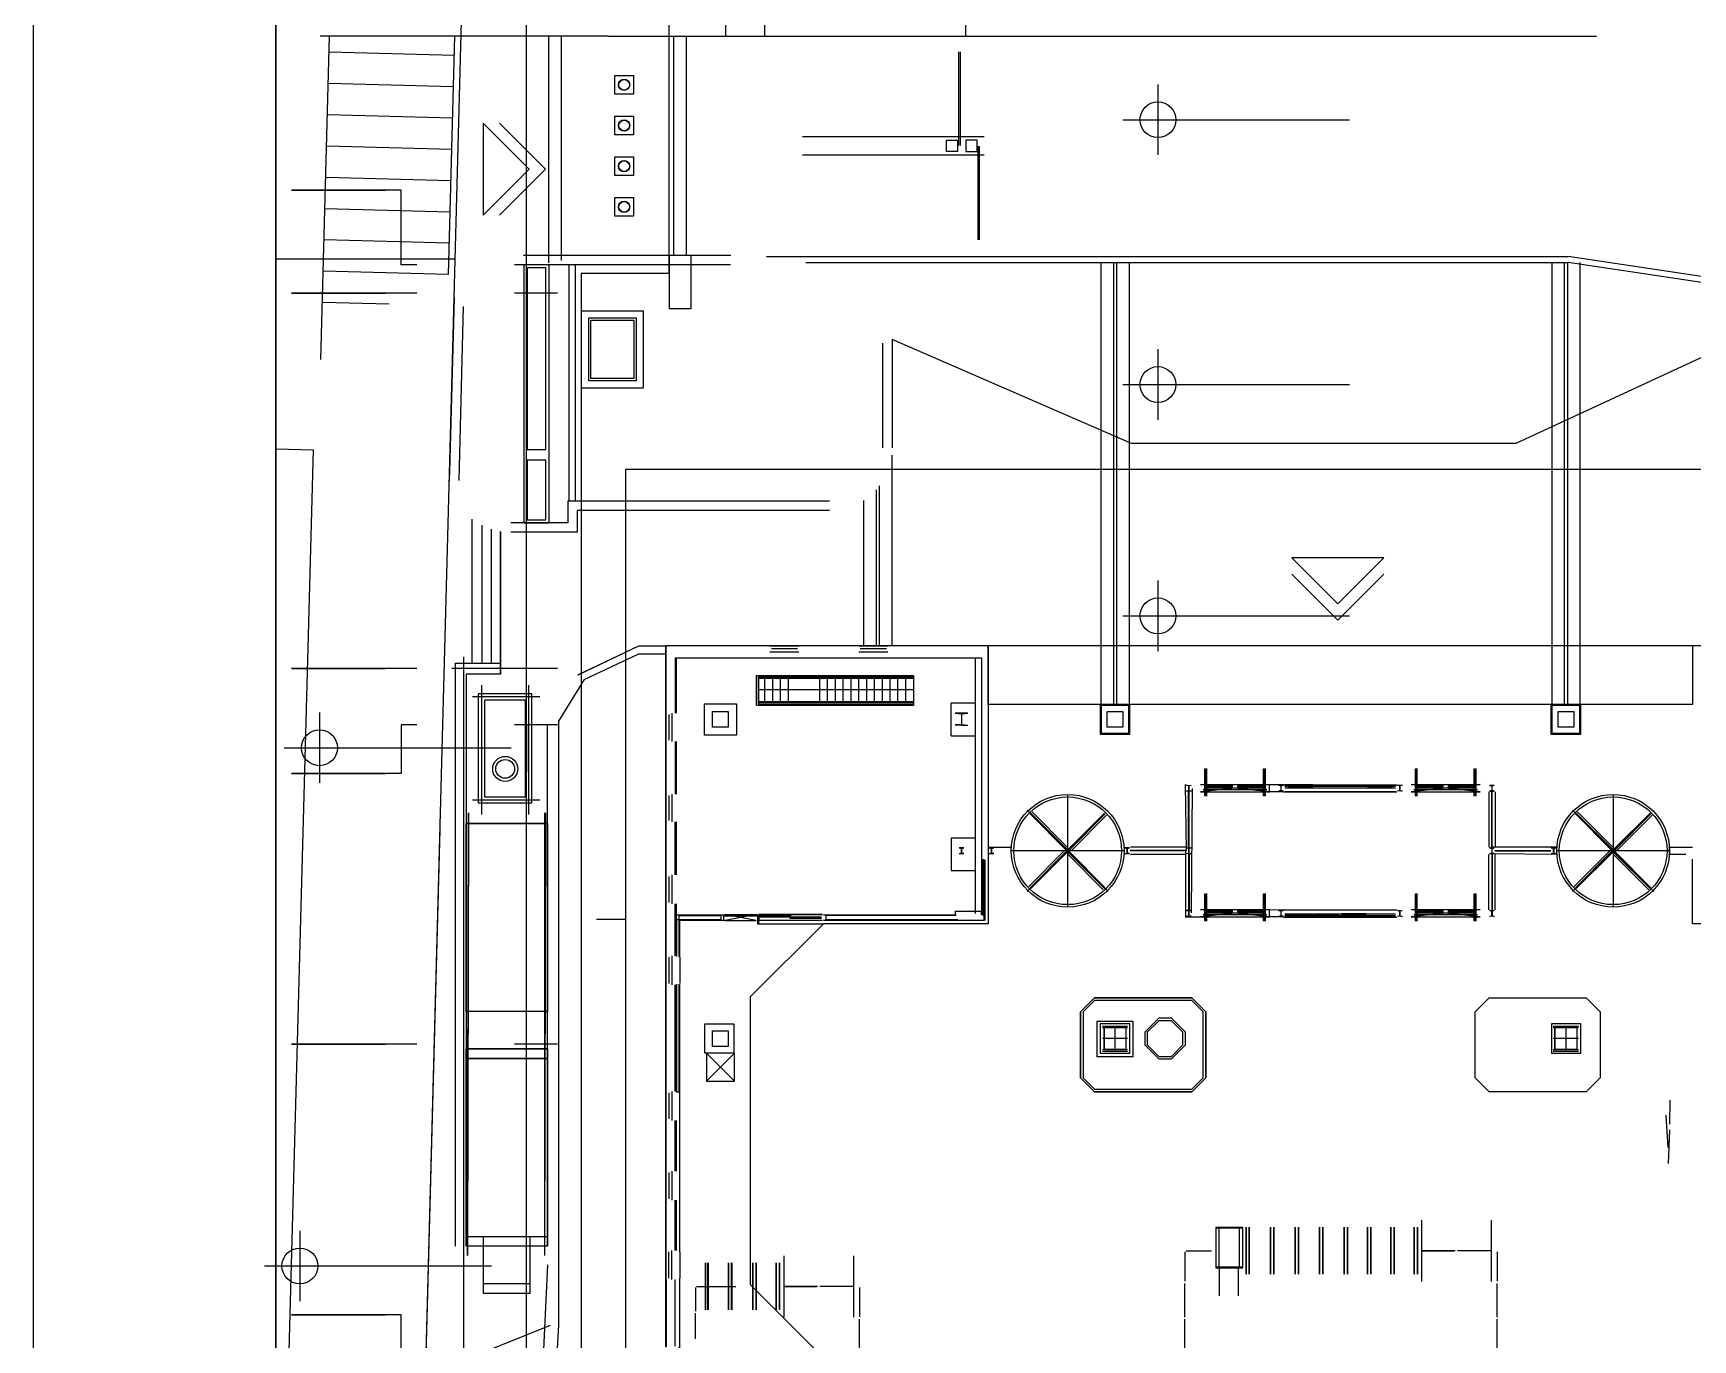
# Model space of a CAD drawing. Header units: millimetres. Extents: x -159023 to 210250, y 0 to 148500.
# Drawn here: x 0 to 53005, y 71373 to 113128 of the extents above; entities that cross this region are included whole.
import ezdxf

# ---------------------------------------------------------------- set-up
doc = ezdxf.new("R2010")
doc.units = ezdxf.units.MM
doc.layers.add('CONTROL_SIMPLIFIED', color=7, linetype='Continuous')

msp = doc.modelspace()

# ---------------------------------------------------------------- linework, layer by layer
at = {"layer": 'CONTROL_SIMPLIFIED'}
for p, q in [((15750, 105348, 0), (15750, 117098, 0)), ((22123, 113028, 0), (22123, 116028, 0)), ((23353, 116028, 0), (23353, 113028, 0)), ((29773, 116028, 0), (29773, 113028, 0)), ((18360, 113028, 0), (9166, 113028, 0)), ((9191, 102704, 0), (9464, 113028, 0)), ((13264, 105413, 0), (13465, 113028, 0)), ((16460, 113028, 0), (16460, 105785, 0)), ((16860, 113028, 0), (16860, 105860, 0)), ((18360, 113028, 0), (41990, 113028, 0)), ((20464, 106028, 0), (20464, 113015, 0)), ((20864, 106028, 0), (20864, 113015, 0)), ((41990, 113028, 0), (49927, 113028, 0)), ((9451, 112528, 0), (13449, 112422, 0)), ((29554, 112527, 0), (29554, 109538, 0)), ((29603, 112527, 0), (29603, 109538, 0)), ((9424, 111528, 0), (13423, 111423, 0)), ((35922, 111488, 0), (35922, 109236, 0)), ((9398, 110529, 0), (13396, 110423, 0)), ((14373, 110254, 0), (14373, 107312, 0)), ((14373, 110254, 0), (15843, 108783, 0)), ((14895, 110254, 0), (16366, 108783, 0)), ((34796, 110362, 0), (42042, 110362, 0)), ((24569, 109828, 0), (30369, 109828, 0)), ((9371, 109529, 0), (13370, 109423, 0)), ((30369, 109228, 0), (24569, 109228, 0)), ((30178, 106529, 0), (30178, 109518, 0)), ((30228, 106529, 0), (30228, 109518, 0)), ((15843, 108783, 0), (14373, 107312, 0)), ((16366, 108783, 0), (14895, 107312, 0)), ((9345, 108529, 0), (13343, 108424, 0)), ((9318, 107530, 0), (13317, 107424, 0)), ((15750, 105723, 0), (15750, 107223, 0)), ((9292, 106530, 0), (13290, 106424, 0)), ((22286, 106028, 0), (15655, 106028, 0)), ((9265, 105531, 0), (13264, 105425, 0)), ((16750, 105723, 0), (15375, 105723, 0)), ((16750, 105723, 0), (15375, 105723, 0)), ((22273, 105728, 0), (15674, 105728, 0)), ((15750, 104823, 0), (15750, 105723, 0)), ((17110, 105728, 0), (17110, 98178, 0)), ((17310, 105728, 0), (17310, 98178, 0)), ((23421, 105996, 0), (49023, 105996, 0)), ((24678, 105796, 0), (49023, 105796, 0)), ((34100, 105796, 0), (34100, 91648, 0)), ((34500, 105796, 0), (34500, 91648, 0)), ((34600, 105796, 0), (34600, 91648, 0)), ((35000, 105796, 0), (35000, 91648, 0)), ((48500, 105796, 0), (48500, 91648, 0)), ((48900, 105796, 0), (48900, 91648, 0)), ((49000, 105796, 0), (49000, 91648, 0)), ((49400, 105796, 0), (49400, 91648, 0)), ((15750, 92448, 0), (15750, 105198, 0)), ((9239, 104531, 0), (11368, 104475, 0)), ((13444, 104675, 0), (13297, 99099, 0)), ((16750, 104823, 0), (15375, 104823, 0)), ((16750, 104823, 0), (15375, 104823, 0)), ((15750, 104823, 0), (15750, 103323, 0)), ((13437, 104405, 0), (13289, 98817, 0)), ((13737, 104397, 0), (13590, 98831, 0)), ((27137, 99878, 0), (27137, 103227, 0)), ((27437, 103337, 0), (27437, 99878, 0)), ((35922, 103025, 0), (35922, 100773, 0)), ((34796, 101899, 0), (42042, 101899, 0)), ((27423, 99644, 0), (27423, 93548, 0)), ((27023, 98660, 0), (27023, 93548, 0)), ((17074, 98178, 0), (17074, 97478, 0)), ((25434, 98178, 0), (17074, 98178, 0)), ((26523, 98199, 0), (26523, 93548, 0)), ((26923, 98540, 0), (26923, 93548, 0)), ((17374, 97878, 0), (17374, 97178, 0)), ((25437, 97878, 0), (17374, 97878, 0)), ((14325, 97409, 0), (14325, 92998, 0)), ((14325, 97409, 0), (14325, 92998, 0)), ((14625, 97281, 0), (14625, 92998, 0)), ((14625, 97281, 0), (14625, 92998, 0)), ((14923, 92646, 0), (14923, 97206, 0)), ((14925, 97206, 0), (14925, 92998, 0)), ((14925, 97206, 0), (14925, 92998, 0)), ((17074, 97478, 0), (15254, 97478, 0)), ((17374, 97178, 0), (15256, 97178, 0)), ((43138, 96367, 0), (40197, 96367, 0)), ((41668, 94896, 0), (40197, 96367, 0)), ((43138, 96367, 0), (41668, 94896, 0)), ((35922, 95633, 0), (35922, 93381, 0)), ((41668, 94373, 0), (40197, 95844, 0)), ((43138, 95844, 0), (41668, 94373, 0)), ((34796, 94507, 0), (42042, 94507, 0)), ((15750, 92823, 0), (15750, 94323, 0)), ((23531, 93550, 0), (20200, 93550, 0)), ((20200, 86228, 0), (20200, 93550, 0)), ((23531, 93550, 0), (24458, 93550, 0)), ((24458, 93350, 0), (23531, 93350, 0)), ((24413, 93450, 0), (23576, 93450, 0)), ((26369, 93550, 0), (24458, 93550, 0)), ((26369, 93550, 0), (27296, 93550, 0)), ((27296, 93350, 0), (26369, 93350, 0)), ((27251, 93450, 0), (26414, 93450, 0)), ((30500, 93550, 0), (27296, 93550, 0)), ((16750, 92823, 0), (13375, 92823, 0)), ((13475, 92998, 0), (13475, 74368, 0)), ((13475, 92998, 0), (13475, 74668, 0)), ((13750, 32448, 0), (13750, 93198, 0)), ((16750, 92823, 0), (15375, 92823, 0)), ((16750, 92823, 0), (15375, 92823, 0)), ((15750, 91023, 0), (15750, 92823, 0)), ((20500, 93170, 0), (30300, 93170, 0)), ((20500, 93170, 0), (20500, 91398, 0)), ((20550, 91398, 0), (20550, 93170, 0)), ((13825, 92648, 0), (13825, 74368, 0)), ((13825, 92648, 0), (13825, 74668, 0)), ((14325, 88164, 0), (14325, 92298, 0)), ((15825, 88164, 0), (15825, 92298, 0)), ((23100, 92600, 0), (28120, 92600, 0)), ((23100, 91650, 0), (23100, 92600, 0)), ((23173, 91700, 0), (23173, 92550, 0)), ((23173, 92542, 0), (28120, 92542, 0)), ((23173, 92520, 0), (28120, 92520, 0)), ((23370, 91770, 0), (23370, 92520, 0)), ((23620, 91770, 0), (23620, 92520, 0)), ((23870, 91770, 0), (23870, 92520, 0)), ((24120, 91770, 0), (24120, 92520, 0)), ((25120, 91770, 0), (25120, 92520, 0)), ((25370, 91770, 0), (25370, 92520, 0)), ((25620, 91770, 0), (25620, 92520, 0)), ((25870, 91770, 0), (25870, 92520, 0)), ((26120, 91770, 0), (26120, 92520, 0)), ((26370, 91770, 0), (26370, 92520, 0)), ((26620, 91770, 0), (26620, 92520, 0)), ((26870, 91770, 0), (26870, 92520, 0)), ((27120, 91770, 0), (27120, 92520, 0)), ((27370, 91770, 0), (27370, 92520, 0)), ((27620, 91770, 0), (27620, 92520, 0)), ((27870, 91770, 0), (27870, 92520, 0)), ((28120, 92600, 0), (28120, 91645, 0)), ((16176, 91918, 0), (14034, 91918, 0)), ((15925, 92018, 0), (14225, 92018, 0)), ((14225, 88518, 0), (14225, 92018, 0)), ((15725, 91818, 0), (14425, 91818, 0)), ((14425, 88718, 0), (14425, 91818, 0)), ((15725, 88718, 0), (15725, 91818, 0)), ((15925, 88518, 0), (15925, 92018, 0)), ((28120, 92145, 0), (23173, 92145, 0)), ((23173, 91770, 0), (28120, 91770, 0)), ((23173, 91748, 0), (28120, 91748, 0)), ((29315, 90670, 0), (29315, 91720, 0)), ((30100, 91720, 0), (29315, 91720, 0)), ((9143, 91419, 0), (9143, 89167, 0)), ((15750, 80448, 0), (15750, 91398, 0)), ((20300, 91353, 0), (20300, 90539, 0)), ((20400, 91398, 0), (20400, 90494, 0)), ((23100, 91650, 0), (28120, 91650, 0)), ((16750, 91023, 0), (15375, 91023, 0)), ((16750, 91023, 0), (15375, 91023, 0)), ((15750, 91023, 0), (15750, 89523, 0)), ((29315, 90670, 0), (30100, 90670, 0)), ((8018, 90293, 0), (15263, 90293, 0)), ((20500, 90494, 0), (20500, 88813, 0)), ((20550, 88813, 0), (20550, 90494, 0)), ((37420, 88768, 0), (37420, 89607, 0)), ((37422, 89627, 0), (37422, 88749, 0)), ((37439, 88768, 0), (37439, 89607, 0)), ((37443, 88755, 0), (37443, 89621, 0)), ((37447, 88755, 0), (37447, 89621, 0)), ((37447, 88755, 0), (37447, 89621, 0)), ((37451, 88755, 0), (37451, 89621, 0)), ((37455, 88768, 0), (37455, 89607, 0)), ((37472, 89627, 0), (37472, 88749, 0)), ((37473, 88768, 0), (37473, 89607, 0)), ((39295, 88768, 0), (39295, 89607, 0)), ((39296, 89627, 0), (39296, 88749, 0)), ((39313, 88768, 0), (39313, 89607, 0)), ((39317, 88755, 0), (39317, 89621, 0)), ((39321, 88755, 0), (39321, 89621, 0)), ((39322, 88755, 0), (39322, 89621, 0)), ((39326, 88755, 0), (39326, 89621, 0)), ((39329, 88768, 0), (39329, 89607, 0)), ((39346, 89627, 0), (39346, 88749, 0)), ((39348, 88768, 0), (39348, 89607, 0)), ((44145, 88768, 0), (44145, 89607, 0)), ((44146, 89627, 0), (44146, 88749, 0)), ((44163, 88768, 0), (44163, 89607, 0)), ((44167, 88755, 0), (44167, 89621, 0)), ((44171, 88755, 0), (44171, 89621, 0)), ((44172, 88755, 0), (44172, 89621, 0)), ((44176, 88755, 0), (44176, 89621, 0)), ((44179, 88768, 0), (44179, 89607, 0)), ((44196, 89627, 0), (44196, 88749, 0)), ((44198, 88768, 0), (44198, 89607, 0)), ((46019, 88768, 0), (46019, 89607, 0)), ((46021, 89627, 0), (46021, 88749, 0)), ((46038, 88768, 0), (46038, 89607, 0)), ((46041, 88755, 0), (46041, 89621, 0)), ((46045, 88755, 0), (46045, 89621, 0)), ((46046, 88755, 0), (46046, 89621, 0)), ((46050, 88755, 0), (46050, 89621, 0)), ((46054, 88768, 0), (46054, 89607, 0)), ((46071, 89627, 0), (46071, 88749, 0)), ((46072, 88768, 0), (46072, 89607, 0)), ((39403, 89113, 0), (37366, 89113, 0)), ((37367, 89115, 0), (39401, 89115, 0)), ((38316, 89061, 0), (37438, 89061, 0)), ((37457, 89062, 0), (38296, 89062, 0)), ((38453, 89061, 0), (39331, 89061, 0)), ((39311, 89062, 0), (38472, 89062, 0)), ((39977, 89093, 0), (40873, 89093, 0)), ((39977, 89089, 0), (40873, 89089, 0)), ((39977, 89089, 0), (40873, 89089, 0)), ((39977, 89085, 0), (40873, 89085, 0)), ((39979, 89109, 0), (43506, 89109, 0)), ((40868, 89108, 0), (39979, 89108, 0)), ((40868, 89070, 0), (39979, 89070, 0)), ((39979, 89069, 0), (43506, 89069, 0)), ((40085, 89063, 0), (40868, 89063, 0)), ((40085, 89050, 0), (40868, 89050, 0)), ((42573, 89089, 0), (40913, 89089, 0)), ((43509, 89093, 0), (42612, 89093, 0)), ((43509, 89089, 0), (42612, 89089, 0)), ((43509, 89089, 0), (42612, 89089, 0)), ((43509, 89085, 0), (42612, 89085, 0)), ((42618, 89108, 0), (43506, 89108, 0)), ((42618, 89070, 0), (43506, 89070, 0)), ((43401, 89063, 0), (42618, 89063, 0)), ((43401, 89050, 0), (42618, 89050, 0)), ((46127, 89113, 0), (44090, 89113, 0)), ((44092, 89115, 0), (46126, 89115, 0)), ((45040, 89061, 0), (44162, 89061, 0)), ((44182, 89062, 0), (45021, 89062, 0)), ((45177, 89061, 0), (46055, 89061, 0)), ((46036, 89062, 0), (45197, 89062, 0)), ((16176, 88618, 0), (14034, 88618, 0)), ((15725, 88718, 0), (14425, 88718, 0)), ((20300, 88768, 0), (20300, 87973, 0)), ((20400, 88813, 0), (20400, 87928, 0)), ((33039, 88769, 0), (33039, 85231, 0)), ((36903, 87107, 0), (36903, 88893, 0)), ((36904, 87106, 0), (36904, 88894, 0)), ((36914, 87106, 0), (36914, 88894, 0)), ((36915, 87107, 0), (36915, 88893, 0)), ((37366, 88963, 0), (39403, 88963, 0)), ((37367, 88962, 0), (39401, 88962, 0)), ((38316, 89011, 0), (37438, 89011, 0)), ((37443, 89040, 0), (38310, 89040, 0)), ((37443, 89036, 0), (38310, 89036, 0)), ((37443, 89035, 0), (38310, 89035, 0)), ((37443, 89031, 0), (38310, 89031, 0)), ((37457, 89044, 0), (38296, 89044, 0)), ((37457, 89028, 0), (38296, 89028, 0)), ((37457, 89009, 0), (38296, 89009, 0)), ((38453, 89011, 0), (39331, 89011, 0)), ((38458, 89040, 0), (39325, 89040, 0)), ((38458, 89036, 0), (39325, 89036, 0)), ((38458, 89035, 0), (39325, 89035, 0)), ((38458, 89031, 0), (39325, 89031, 0)), ((39311, 89044, 0), (38472, 89044, 0)), ((39311, 89028, 0), (38472, 89028, 0)), ((39311, 89009, 0), (38472, 89009, 0)), ((39979, 89017, 0), (43506, 89017, 0)), ((39979, 88891, 0), (43506, 88891, 0)), ((40085, 89036, 0), (40868, 89036, 0)), ((40085, 89023, 0), (40868, 89023, 0)), ((40088, 89047, 0), (40864, 89047, 0)), ((40088, 89043, 0), (40864, 89043, 0)), ((40088, 89043, 0), (40864, 89043, 0)), ((40088, 89039, 0), (40864, 89039, 0)), ((43401, 89036, 0), (42618, 89036, 0)), ((43401, 89023, 0), (42618, 89023, 0)), ((43397, 89047, 0), (42621, 89047, 0)), ((43397, 89043, 0), (42621, 89043, 0)), ((43397, 89043, 0), (42621, 89043, 0)), ((43397, 89039, 0), (42621, 89039, 0)), ((44090, 88963, 0), (46127, 88963, 0)), ((44092, 88962, 0), (46126, 88962, 0)), ((45040, 89011, 0), (44162, 89011, 0)), ((44168, 89040, 0), (45034, 89040, 0)), ((44168, 89036, 0), (45034, 89036, 0)), ((44168, 89035, 0), (45034, 89035, 0)), ((44168, 89031, 0), (45034, 89031, 0)), ((44182, 89044, 0), (45021, 89044, 0)), ((44182, 89028, 0), (45021, 89028, 0)), ((44182, 89009, 0), (45021, 89009, 0)), ((45177, 89011, 0), (46055, 89011, 0)), ((45183, 89040, 0), (46049, 89040, 0)), ((45183, 89036, 0), (46049, 89036, 0)), ((45183, 89035, 0), (46049, 89035, 0)), ((45183, 89031, 0), (46049, 89031, 0)), ((46036, 89044, 0), (45197, 89044, 0)), ((46036, 89028, 0), (45197, 89028, 0)), ((46036, 89009, 0), (45197, 89009, 0)), ((46486, 88886, 0), (46486, 87114, 0)), ((46585, 87107, 0), (46585, 88893, 0)), ((46586, 87106, 0), (46586, 88894, 0)), ((46596, 87106, 0), (46596, 88894, 0)), ((46597, 87107, 0), (46597, 88893, 0)), ((46696, 88886, 0), (46696, 87114, 0)), ((50461, 88769, 0), (50461, 85231, 0)), ((15925, 88518, 0), (14225, 88518, 0)), ((16342, 74068, 0), (16342, 88218, 0)), ((16342, 74368, 0), (16342, 88218, 0)), ((34337, 85702, 0), (31741, 88298, 0)), ((31741, 85702, 0), (34125, 88086, 0)), ((32990, 87025, 0), (31837, 88179, 0)), ((31860, 88202, 0), (33014, 87049, 0)), ((33024, 87007, 0), (31861, 88169, 0)), ((33032, 87015, 0), (31870, 88178, 0)), ((33026, 87121, 0), (31902, 88245, 0)), ((33046, 87015, 0), (34208, 88178, 0)), ((33055, 87007, 0), (34217, 88169, 0)), ((33065, 87049, 0), (34218, 88202, 0)), ((33065, 87049, 0), (34218, 88202, 0)), ((33065, 87049, 0), (34218, 88202, 0)), ((34242, 88179, 0), (33088, 87025, 0)), ((34242, 88179, 0), (33088, 87025, 0)), ((34242, 88179, 0), (33088, 87025, 0)), ((33160, 87013, 0), (34284, 88137, 0)), ((33160, 87013, 0), (34284, 88137, 0)), ((33160, 87013, 0), (34284, 88137, 0)), ((51759, 85702, 0), (49163, 88298, 0)), ((49163, 85702, 0), (51547, 88086, 0)), ((50412, 87025, 0), (49259, 88179, 0)), ((49282, 88202, 0), (50436, 87049, 0)), ((50446, 87007, 0), (49283, 88169, 0)), ((50454, 87015, 0), (49292, 88178, 0)), ((50448, 87121, 0), (49324, 88245, 0)), ((50468, 87015, 0), (51630, 88178, 0)), ((50477, 87007, 0), (51639, 88169, 0)), ((50487, 87049, 0), (51640, 88202, 0)), ((50487, 87049, 0), (51640, 88202, 0)), ((50487, 87049, 0), (51640, 88202, 0)), ((51664, 88179, 0), (50510, 87025, 0)), ((51664, 88179, 0), (50510, 87025, 0)), ((51664, 88179, 0), (50510, 87025, 0)), ((50582, 87013, 0), (51706, 88137, 0)), ((50582, 87013, 0), (51706, 88137, 0)), ((50582, 87013, 0), (51706, 88137, 0)), ((16425, 87868, 0), (13825, 87868, 0)), ((16425, 87868, 0), (13825, 87868, 0)), ((20500, 86228, 0), (20500, 87928, 0)), ((20550, 86228, 0), (20550, 87928, 0)), ((30100, 87400, 0), (29315, 87400, 0)), ((29315, 87400, 0), (29315, 86370, 0)), ((30504, 87115, 0), (31238, 87113, 0)), ((34855, 87000, 0), (31223, 87000, 0)), ((32918, 86987, 0), (31794, 85863, 0)), ((32918, 86987, 0), (31794, 85863, 0)), ((32918, 86987, 0), (31794, 85863, 0)), ((31837, 85821, 0), (32990, 86975, 0)), ((31837, 85821, 0), (32990, 86975, 0)), ((31837, 85821, 0), (32990, 86975, 0)), ((33014, 86951, 0), (31860, 85797, 0)), ((33014, 86951, 0), (31860, 85797, 0)), ((33014, 86951, 0), (31860, 85797, 0)), ((33024, 86993, 0), (31861, 85831, 0)), ((33032, 86984, 0), (31870, 85822, 0)), ((33046, 86984, 0), (34208, 85822, 0)), ((33055, 86993, 0), (34217, 85831, 0)), ((34218, 85797, 0), (33065, 86951, 0)), ((34218, 85797, 0), (33065, 86951, 0)), ((34218, 85797, 0), (33065, 86951, 0)), ((33088, 86975, 0), (34242, 85821, 0)), ((33088, 86975, 0), (34242, 85821, 0)), ((33088, 86975, 0), (34242, 85821, 0)), ((36819, 87005, 0), (35034, 87005, 0)), ((36819, 86995, 0), (35034, 86995, 0)), ((36818, 87006, 0), (35035, 87006, 0)), ((36818, 86994, 0), (35035, 86994, 0)), ((36805, 87115, 0), (35048, 87115, 0)), ((46681, 87005, 0), (48466, 87005, 0)), ((46681, 86995, 0), (48466, 86995, 0)), ((52277, 87000, 0), (48645, 87000, 0)), ((50340, 86987, 0), (49216, 85863, 0)), ((50340, 86987, 0), (49216, 85863, 0)), ((50340, 86987, 0), (49216, 85863, 0)), ((49259, 85821, 0), (50412, 86975, 0)), ((49259, 85821, 0), (50412, 86975, 0)), ((49259, 85821, 0), (50412, 86975, 0)), ((50436, 86951, 0), (49282, 85797, 0)), ((50436, 86951, 0), (49282, 85797, 0)), ((50436, 86951, 0), (49282, 85797, 0)), ((50446, 86993, 0), (49283, 85831, 0)), ((50454, 86984, 0), (49292, 85822, 0)), ((50468, 86984, 0), (51630, 85822, 0)), ((50477, 86993, 0), (51639, 85831, 0)), ((51640, 85797, 0), (50487, 86951, 0)), ((51640, 85797, 0), (50487, 86951, 0)), ((51640, 85797, 0), (50487, 86951, 0)), ((50510, 86975, 0), (51664, 85821, 0)), ((50510, 86975, 0), (51664, 85821, 0)), ((50510, 86975, 0), (51664, 85821, 0)), ((30400, 84770, 0), (30400, 86700, 0)), ((33052, 86879, 0), (34176, 85755, 0)), ((33052, 86879, 0), (34176, 85755, 0)), ((33052, 86879, 0), (34176, 85755, 0)), ((36805, 86885, 0), (35048, 86885, 0)), ((36903, 86893, 0), (36903, 85112, 0)), ((36904, 86894, 0), (36904, 85111, 0)), ((36914, 86894, 0), (36914, 85111, 0)), ((36915, 86893, 0), (36915, 85112, 0)), ((46486, 85119, 0), (46486, 86886, 0)), ((46586, 86892, 0), (46586, 85111, 0)), ((46596, 86892, 0), (46596, 85111, 0)), ((46696, 85119, 0), (46696, 86886, 0)), ((50474, 86879, 0), (51598, 85755, 0)), ((50474, 86879, 0), (51598, 85755, 0)), ((50474, 86879, 0), (51598, 85755, 0)), ((20200, 85301, 0), (20200, 86228, 0)), ((20300, 86183, 0), (20300, 85346, 0)), ((20400, 86228, 0), (20400, 85301, 0)), ((29315, 86370, 0), (30100, 86370, 0)), ((37420, 84773, 0), (37420, 85612, 0)), ((37422, 85632, 0), (37422, 84754, 0)), ((37439, 84773, 0), (37439, 85612, 0)), ((37443, 84760, 0), (37443, 85626, 0)), ((37447, 84760, 0), (37447, 85626, 0)), ((37447, 84760, 0), (37447, 85626, 0)), ((37451, 84760, 0), (37451, 85626, 0)), ((37455, 84773, 0), (37455, 85612, 0)), ((37472, 85632, 0), (37472, 84754, 0)), ((37473, 84773, 0), (37473, 85612, 0)), ((39295, 84773, 0), (39295, 85612, 0)), ((39296, 85632, 0), (39296, 84754, 0)), ((39313, 84773, 0), (39313, 85612, 0)), ((39317, 84760, 0), (39317, 85626, 0)), ((39321, 84760, 0), (39321, 85626, 0)), ((39322, 84760, 0), (39322, 85626, 0)), ((39326, 84760, 0), (39326, 85626, 0)), ((39329, 84773, 0), (39329, 85612, 0)), ((39346, 85632, 0), (39346, 84754, 0)), ((39348, 84773, 0), (39348, 85612, 0)), ((44145, 84773, 0), (44145, 85612, 0)), ((44146, 85632, 0), (44146, 84754, 0)), ((44163, 84773, 0), (44163, 85612, 0)), ((44167, 84760, 0), (44167, 85626, 0)), ((44171, 84760, 0), (44171, 85626, 0)), ((44172, 84760, 0), (44172, 85626, 0)), ((44176, 84760, 0), (44176, 85626, 0)), ((44179, 84773, 0), (44179, 85612, 0)), ((44196, 85632, 0), (44196, 84754, 0)), ((44198, 84773, 0), (44198, 85612, 0)), ((46019, 84773, 0), (46019, 85612, 0)), ((46021, 85632, 0), (46021, 84754, 0)), ((46038, 84773, 0), (46038, 85612, 0)), ((46041, 84760, 0), (46041, 85626, 0)), ((46045, 84760, 0), (46045, 85626, 0)), ((46046, 84760, 0), (46046, 85626, 0)), ((46050, 84760, 0), (46050, 85626, 0)), ((46054, 84773, 0), (46054, 85612, 0)), ((46071, 85632, 0), (46071, 84754, 0)), ((46072, 84773, 0), (46072, 85612, 0)), ((17994, 84811, 0), (18900, 84811, 0)), ((17994, 84811, 0), (18900, 84811, 0)), ((20200, 83643, 0), (20200, 85301, 0)), ((20500, 83643, 0), (20500, 85301, 0)), ((20550, 83643, 0), (20550, 85301, 0)), ((20619, 84929, 0), (20619, 83619, 0)), ((22080, 84924, 0), (23110, 84924, 0)), ((22095, 84919, 0), (23095, 84919, 0)), ((25210, 84964, 0), (23175, 84964, 0)), ((23205, 84934, 0), (24207, 84934, 0)), ((25180, 84884, 0), (23205, 84884, 0)), ((24177, 84914, 0), (23235, 84914, 0)), ((24177, 84904, 0), (23235, 84904, 0)), ((25150, 84864, 0), (24207, 84864, 0)), ((25150, 84854, 0), (24207, 84854, 0)), ((39403, 85118, 0), (37366, 85118, 0)), ((37366, 84968, 0), (39403, 84968, 0)), ((37367, 85120, 0), (39401, 85120, 0)), ((37367, 84967, 0), (39401, 84967, 0)), ((38316, 85066, 0), (37438, 85066, 0)), ((38316, 85016, 0), (37438, 85016, 0)), ((37443, 85045, 0), (38310, 85045, 0)), ((37443, 85041, 0), (38310, 85041, 0)), ((37443, 85040, 0), (38310, 85040, 0)), ((37443, 85036, 0), (38310, 85036, 0)), ((37457, 85067, 0), (38296, 85067, 0)), ((37457, 85049, 0), (38296, 85049, 0)), ((37457, 85033, 0), (38296, 85033, 0)), ((37457, 85014, 0), (38296, 85014, 0)), ((38453, 85066, 0), (39331, 85066, 0)), ((38453, 85016, 0), (39331, 85016, 0)), ((38458, 85045, 0), (39325, 85045, 0)), ((38458, 85041, 0), (39325, 85041, 0)), ((38458, 85040, 0), (39325, 85040, 0)), ((38458, 85036, 0), (39325, 85036, 0)), ((39311, 85067, 0), (38472, 85067, 0)), ((39311, 85049, 0), (38472, 85049, 0)), ((39311, 85033, 0), (38472, 85033, 0)), ((39311, 85014, 0), (38472, 85014, 0)), ((39977, 84920, 0), (40873, 84920, 0)), ((39977, 84916, 0), (40873, 84916, 0)), ((39977, 84916, 0), (40873, 84916, 0)), ((39977, 84912, 0), (40873, 84912, 0)), ((39979, 85114, 0), (43506, 85114, 0)), ((39979, 84988, 0), (43506, 84988, 0)), ((39979, 84936, 0), (43506, 84936, 0)), ((40868, 84935, 0), (39979, 84935, 0)), ((40868, 84897, 0), (39979, 84897, 0)), ((39979, 84896, 0), (43506, 84896, 0)), ((40913, 84982, 0), (41696, 84982, 0)), ((40913, 84969, 0), (41696, 84969, 0)), ((40913, 84955, 0), (41696, 84955, 0)), ((40913, 84942, 0), (41696, 84942, 0)), ((42573, 84916, 0), (40913, 84916, 0)), ((40916, 84966, 0), (41692, 84966, 0)), ((40916, 84962, 0), (41692, 84962, 0)), ((40916, 84962, 0), (41692, 84962, 0)), ((40916, 84958, 0), (41692, 84958, 0)), ((42573, 84982, 0), (41790, 84982, 0)), ((42573, 84969, 0), (41790, 84969, 0)), ((42573, 84955, 0), (41790, 84955, 0)), ((42573, 84942, 0), (41790, 84942, 0)), ((42569, 84966, 0), (41793, 84966, 0)), ((42569, 84962, 0), (41793, 84962, 0)), ((42569, 84962, 0), (41793, 84962, 0)), ((42569, 84958, 0), (41793, 84958, 0)), ((43509, 84920, 0), (42612, 84920, 0)), ((43509, 84916, 0), (42612, 84916, 0)), ((43509, 84916, 0), (42612, 84916, 0)), ((43509, 84912, 0), (42612, 84912, 0)), ((42618, 84935, 0), (43506, 84935, 0)), ((42618, 84897, 0), (43506, 84897, 0)), ((46127, 85118, 0), (44090, 85118, 0)), ((44090, 84968, 0), (46127, 84968, 0)), ((44092, 85120, 0), (46126, 85120, 0)), ((44092, 84967, 0), (46126, 84967, 0)), ((45040, 85066, 0), (44162, 85066, 0)), ((45040, 85016, 0), (44162, 85016, 0)), ((44168, 85045, 0), (45034, 85045, 0)), ((44168, 85041, 0), (45034, 85041, 0)), ((44168, 85040, 0), (45034, 85040, 0)), ((44168, 85036, 0), (45034, 85036, 0)), ((44182, 85067, 0), (45021, 85067, 0)), ((44182, 85049, 0), (45021, 85049, 0)), ((44182, 85033, 0), (45021, 85033, 0)), ((44182, 85014, 0), (45021, 85014, 0)), ((45177, 85066, 0), (46055, 85066, 0)), ((45177, 85016, 0), (46055, 85016, 0)), ((45183, 85045, 0), (46049, 85045, 0)), ((45183, 85041, 0), (46049, 85041, 0)), ((45183, 85040, 0), (46049, 85040, 0)), ((45183, 85036, 0), (46049, 85036, 0)), ((46036, 85067, 0), (45197, 85067, 0)), ((46036, 85049, 0), (45197, 85049, 0)), ((46036, 85033, 0), (45197, 85033, 0)), ((46036, 85014, 0), (45197, 85014, 0)), ((23175, 84779, 0), (25210, 84779, 0)), ((30370, 84770, 0), (25240, 84770, 0)), ((20200, 82716, 0), (20200, 83643, 0)), ((20300, 83598, 0), (20300, 82761, 0)), ((20400, 83643, 0), (20400, 82716, 0)), ((20650, 83598, 0), (20650, 82761, 0)), ((20200, 79312, 0), (20200, 82716, 0)), ((20500, 79312, 0), (20500, 82716, 0)), ((20550, 79312, 0), (20550, 82716, 0)), ((16425, 81868, 0), (13825, 81868, 0)), ((16425, 81868, 0), (13825, 81868, 0)), ((15750, 69348, 0), (15750, 81198, 0)), ((34150, 81400, 0), (34950, 81400, 0)), ((34150, 81350, 0), (34950, 81350, 0)), ((34200, 81350, 0), (34200, 80650, 0)), ((34550, 81400, 0), (34550, 80600, 0)), ((34900, 81350, 0), (34900, 80650, 0)), ((48550, 81400, 0), (49350, 81400, 0)), ((48550, 81350, 0), (49350, 81350, 0)), ((48600, 81350, 0), (48600, 80650, 0)), ((48950, 81400, 0), (48950, 80600, 0)), ((49300, 81350, 0), (49300, 80650, 0)), ((16425, 80668, 0), (13825, 80668, 0)), ((16425, 80668, 0), (13825, 80668, 0)), ((16750, 80823, 0), (15375, 80823, 0)), ((16750, 80823, 0), (15375, 80823, 0)), ((34950, 81000, 0), (34150, 81000, 0)), ((34150, 80650, 0), (34950, 80650, 0)), ((34150, 80600, 0), (34950, 80600, 0)), ((49350, 81000, 0), (48550, 81000, 0)), ((48550, 80650, 0), (49350, 80650, 0)), ((48550, 80600, 0), (49350, 80600, 0)), ((16425, 80368, 0), (13825, 80368, 0)), ((16425, 80368, 0), (13825, 80368, 0)), ((22400, 79635, 0), (21500, 80535, 0)), ((21500, 79635, 0), (22400, 80535, 0)), ((20200, 78385, 0), (20200, 79312, 0)), ((20300, 79267, 0), (20300, 78430, 0)), ((20400, 79312, 0), (20400, 78385, 0)), ((52266, 79031, 0), (52257, 78265, 0)), ((52219, 77523, 0), (52149, 78551, 0)), ((20200, 76765, 0), (20200, 78385, 0)), ((20500, 76765, 0), (20500, 78385, 0)), ((20550, 76765, 0), (20550, 78385, 0)), ((52262, 78079, 0), (52215, 77006, 0)), ((20200, 75838, 0), (20200, 76765, 0)), ((20300, 76720, 0), (20300, 75883, 0)), ((20400, 76765, 0), (20400, 75838, 0)), ((20200, 71150, 0), (20200, 75838, 0)), ((20500, 74225, 0), (20500, 75838, 0)), ((20550, 74225, 0), (20550, 75838, 0)), ((8518, 74858, 0), (8518, 72607, 0)), ((38635, 74967, 0), (37766, 74967, 0)), ((37766, 74967, 0), (37766, 73675, 0)), ((38635, 74942, 0), (37766, 74942, 0)), ((37876, 73700, 0), (37876, 74942, 0)), ((38525, 73700, 0), (38525, 74942, 0)), ((38635, 73675, 0), (38635, 74967, 0)), ((38735, 73468, 0), (38735, 74974, 0)), ((38746, 73468, 0), (38746, 74974, 0)), ((38829, 74974, 0), (38829, 73468, 0)), ((38841, 74974, 0), (38841, 73468, 0)), ((39519, 73468, 0), (39519, 74974, 0)), ((39530, 73468, 0), (39530, 74974, 0)), ((39613, 74974, 0), (39613, 73468, 0)), ((39625, 74974, 0), (39625, 73468, 0)), ((40303, 73468, 0), (40303, 74974, 0)), ((40314, 73468, 0), (40314, 74974, 0)), ((40397, 74974, 0), (40397, 73468, 0)), ((40409, 74974, 0), (40409, 73468, 0)), ((41086, 73468, 0), (41086, 74974, 0)), ((41098, 73468, 0), (41098, 74974, 0)), ((41181, 74974, 0), (41181, 73468, 0)), ((41192, 74974, 0), (41192, 73468, 0)), ((41870, 73468, 0), (41870, 74974, 0)), ((41882, 73468, 0), (41882, 74974, 0)), ((41965, 74974, 0), (41965, 73468, 0)), ((41976, 74974, 0), (41976, 73468, 0)), ((42615, 73468, 0), (42615, 74974, 0)), ((42627, 73468, 0), (42627, 74974, 0)), ((42710, 74974, 0), (42710, 73468, 0)), ((42721, 74974, 0), (42721, 73468, 0)), ((43360, 73468, 0), (43360, 74974, 0)), ((43372, 73468, 0), (43372, 74974, 0)), ((43455, 74974, 0), (43455, 73468, 0)), ((43466, 74974, 0), (43466, 73468, 0)), ((44105, 73468, 0), (44105, 74974, 0)), ((44116, 73468, 0), (44116, 74974, 0)), ((44199, 74974, 0), (44199, 73468, 0)), ((44211, 74974, 0), (44211, 73468, 0)), ((44341, 75201, 0), (44341, 73241, 0)), ((44341, 75201, 0), (44341, 73241, 0)), ((46561, 75201, 0), (46561, 73241, 0)), ((16425, 74668, 0), (13825, 74668, 0)), ((16425, 74368, 0), (13825, 74368, 0)), ((36820, 74221, 0), (37636, 74221, 0)), ((44337, 74221, 0), (45378, 74221, 0)), ((45416, 74221, 0), (44341, 74221, 0)), ((46561, 74221, 0), (45486, 74221, 0)), ((7392, 73733, 0), (14638, 73733, 0)), ((20300, 73343, 0), (20300, 74180, 0)), ((20650, 74180, 0), (20650, 73343, 0)), ((21457, 73833, 0), (21457, 72327, 0)), ((21468, 73833, 0), (21468, 72327, 0)), ((21551, 72327, 0), (21551, 73833, 0)), ((21563, 72327, 0), (21563, 73833, 0)), ((22202, 72327, 0), (22202, 73833, 0)), ((22213, 72327, 0), (22213, 73833, 0)), ((22296, 73833, 0), (22296, 72327, 0)), ((22308, 73833, 0), (22308, 72327, 0)), ((22986, 72327, 0), (22986, 73833, 0)), ((22997, 72327, 0), (22997, 73833, 0)), ((23080, 73833, 0), (23080, 72327, 0)), ((23092, 73833, 0), (23092, 72327, 0)), ((23731, 72327, 0), (23731, 73833, 0)), ((23742, 72327, 0), (23742, 73833, 0)), ((23825, 73833, 0), (23825, 72327, 0)), ((23837, 73833, 0), (23837, 72327, 0)), ((23978, 74060, 0), (23978, 72100, 0)), ((23978, 74060, 0), (23978, 72100, 0)), ((26198, 74060, 0), (26198, 72100, 0)), ((36785, 74186, 0), (36785, 73247, 0)), ((38635, 73700, 0), (37766, 73700, 0)), ((46755, 74186, 0), (46755, 73247, 0)), ((20225, 71175, 0), (20225, 73298, 0)), ((20500, 71175, 0), (20500, 73298, 0)), ((36785, 72102, 0), (36785, 73177, 0)), ((37766, 73675, 0), (38635, 73675, 0)), ((37875, 73645, 0), (37875, 72775, 0)), ((38495, 72775, 0), (38495, 73650, 0)), ((46755, 72102, 0), (46755, 73177, 0)), ((21154, 73040, 0), (21154, 72294, 0)), ((21189, 73075, 0), (22442, 73075, 0)), ((23974, 73080, 0), (25016, 73080, 0)), ((25053, 73080, 0), (23978, 73080, 0)), ((26198, 73080, 0), (25123, 73080, 0)), ((26392, 73045, 0), (26392, 72106, 0)), ((21154, 71408, 0), (21154, 72224, 0)), ((26392, 70961, 0), (26392, 72036, 0)), ((36785, 70957, 0), (36785, 72032, 0)), ((46755, 70957, 0), (46755, 72032, 0))]:
    msp.add_line(p, q, dxfattribs=at)
for points in [[(0, 0), (210250, 0), (210250, 148500), (0, 148500)], [(7750, 144250), (177709, 144250), (177709, 4250), (7750, 4250)], [(7750, 4250), (182750, 4250), (182750, 144250), (7750, 144250)], [(18573, 111778), (19173, 111778), (19173, 111178), (18573, 111178)], [(18573, 110478), (19173, 110478), (19173, 109878), (18573, 109878)], [(29166, 109348), (29166, 109708), (29521, 109708), (29521, 109348)], [(29166, 109348), (29166, 109708), (29521, 109708), (29521, 109348)], [(29791, 109708), (29791, 109348), (30146, 109348), (30146, 109708)], [(29791, 109708), (29791, 109348), (30146, 109348), (30146, 109708)], [(18573, 109178), (19173, 109178), (19173, 108578), (18573, 108578)], [(18573, 107878), (19173, 107878), (19173, 107278), (18573, 107278)], [(20313, 104328), (21013, 104328), (21013, 106028), (20313, 106028)], [(15674, 97478), (16474, 97478), (16474, 105728), (15674, 105728)], [(15774, 105628), (15774, 99828), (16374, 99828), (16374, 105628)], [(17513, 104258), (19483, 104258), (19483, 101788), (17513, 101788)], [(17743, 104027), (19253, 104027), (19253, 102018), (17743, 102018)], [(17813, 103957), (19183, 103957), (19183, 102088), (17813, 102088)], [(15774, 99478), (15774, 97578), (16374, 97578), (16374, 99478)], [(18912, 29889), (116904, 29889), (116904, 99183), (18912, 99183)], [(21435, 91700), (22465, 91700), (22465, 90700), (21435, 90700)], [(21700, 91450), (22200, 91450), (22200, 90950), (21700, 90950)], [(29450, 91021), (29850, 91000), (29656, 91021), (29656, 91379), (29850, 91400), (29450, 91400), (29643, 91379), (29643, 91021)], [(34075, 90725), (35025, 90725), (35025, 91675), (34075, 91675)], [(34105, 90755), (34995, 90755), (34995, 91645), (34105, 91645)], [(34300, 91450), (34800, 91450), (34800, 90950), (34300, 90950)], [(48475, 90725), (49425, 90725), (49425, 91675), (48475, 91675)], [(48505, 90755), (49395, 90755), (49395, 91645), (48505, 91645)], [(48700, 91450), (49200, 91450), (49200, 90950), (48700, 90950)], [(36985, 89088), (36913, 89078), (36913, 88922), (36985, 88903), (36835, 88903), (36907, 88922), (36907, 89078), (36835, 89097)], [(39925, 88912), (39853, 88922), (39853, 89078), (39925, 89097), (39775, 89097), (39847, 89078), (39847, 88922), (39775, 88903)], [(43575, 88912), (43647, 88922), (43647, 89078), (43575, 89097), (43725, 89097), (43653, 89078), (43653, 88922), (43725, 88903)], [(46515, 89088), (46587, 89078), (46587, 88922), (46515, 88903), (46665, 88903), (46593, 88922), (46593, 89078), (46665, 89097)], [(16425, 87868), (16425, 81868), (13825, 81868), (13825, 87868)], [(16425, 87868), (16425, 81868), (13825, 81868), (13825, 87868)], [(29725, 86912), (29653, 86922), (29653, 87078), (29725, 87097), (29575, 87097), (29647, 87078), (29647, 86922), (29575, 86903)], [(30680, 86912), (30608, 86922), (30608, 87078), (30680, 87097), (30530, 87097), (30602, 87078), (30602, 86922), (30530, 86903)], [(35015, 86912), (34943, 86922), (34943, 87078), (35015, 87097), (34865, 87097), (34937, 87078), (34937, 86922), (34865, 86903)], [(36835, 86912), (36907, 86922), (36907, 87078), (36835, 87097), (36985, 87097), (36913, 87078), (36913, 86922), (36985, 86903)], [(46665, 86912), (46593, 86922), (46593, 87078), (46665, 87097), (46515, 87097), (46587, 87078), (46587, 86922), (46515, 86903)], [(48485, 86912), (48557, 86922), (48557, 87078), (48485, 87097), (48635, 87097), (48563, 87078), (48563, 86922), (48635, 86903)], [(22080, 84964), (23110, 84964), (22095, 84770), (23095, 84770)], [(36985, 84912), (36913, 84922), (36913, 85078), (36985, 85097), (36835, 85097), (36907, 85078), (36907, 84922), (36835, 84903)], [(39925, 84912), (39853, 84922), (39853, 85078), (39925, 85097), (39775, 85097), (39847, 85078), (39847, 84922), (39775, 84903)], [(43575, 84912), (43647, 84922), (43647, 85078), (43575, 85097), (43725, 85097), (43653, 85078), (43653, 84922), (43725, 84903)], [(46515, 84912), (46587, 84922), (46587, 85078), (46515, 85097), (46665, 85097), (46593, 85078), (46593, 84922), (46665, 84903)], [(33900, 79300), (37000, 79300), (37450, 79750), (37450, 81850), (37000, 82300), (33900, 82300), (33450, 81850), (33450, 79750)], [(33450, 79750), (33450, 81850), (33900, 82300), (37000, 82300), (37450, 81850), (37450, 79750), (37000, 79300), (33900, 79300)], [(33900, 79380), (37000, 79380), (37370, 79750), (37370, 81850), (37000, 82220), (33900, 82220), (33530, 81850), (33530, 79750)], [(46051, 79750), (46051, 81850), (46501, 82300), (49601, 82300), (50051, 81850), (50051, 79750), (49601, 79300), (46501, 79300)], [(35950, 80350), (36350, 80350), (36800, 80800), (36800, 81200), (36350, 81650), (35950, 81650), (35500, 81200), (35500, 80800)], [(21446, 81468), (22381, 81468), (22381, 80533), (21446, 80533)], [(21446, 81468), (22381, 81468), (22381, 80533), (21446, 80533)], [(21700, 81250), (22200, 81250), (22200, 80750), (21700, 80750)], [(33980, 81555), (35120, 81555), (35120, 80415), (33980, 80415)], [(34080, 80530), (35020, 80530), (35020, 81470), (34080, 81470)], [(34080, 80530), (35020, 80530), (35020, 81470), (34080, 81470)], [(34200, 81350), (34900, 81350), (34900, 80650), (34200, 80650)], [(35950, 80430), (36350, 80430), (36720, 80800), (36720, 81200), (36350, 81570), (35950, 81570), (35580, 81200), (35580, 80800)], [(48494, 80532), (49429, 80532), (49429, 81467), (48494, 81467)], [(48494, 80532), (49429, 80532), (49429, 81467), (48494, 81467)], [(48600, 81350), (49300, 81350), (49300, 80650), (48600, 80650)], [(16425, 80668), (16425, 74668), (13825, 74668), (13825, 80668)], [(16425, 80368), (16425, 74368), (13825, 74368), (13825, 80368)], [(21500, 79635), (22400, 79635), (22400, 80535), (21500, 80535)], [(14375, 74668), (14375, 73168), (15875, 73168), (15875, 74668)], [(14375, 74368), (14375, 72868), (15875, 72868), (15875, 74368)]]:
    msp.add_lwpolyline(points, close=True, dxfattribs=at)
for points in [[(177709, 34891), (174102, 31176), (166232, 24031), (161030, 20030), (158282, 18136), (15015, 18098), (11256, 21946), (14335, 138426), (177709, 130187)], [(177709, 113200), (145050, 113200), (145050, 105450), (112850, 105450), (112850, 128250), (97900, 128250), (97900, 129750), (71750, 129750), (71750, 128250), (53300, 128250), (53300, 130125), (48650, 130125), (48650, 128427), (31100, 128427), (31100, 131600), (20300, 131600), (20300, 105450), (17500, 105450), (17500, 32550), (40800, 32550), (40800, 30000), (170357, 30000), (177709, 37850)], [(12250, 105723), (11750, 105723), (11750, 108115), (8250, 108115), (11250, 108115)], [(13472, 105907), (7750, 105907)], [(56404, 104888), (49023, 105996)], [(56409, 104688), (49023, 105796)], [(12250, 104823), (8250, 104823), (11250, 104823)], [(27423, 103351), (35064, 100027), (47363, 100027), (55395, 103746)], [(7750, 99847), (8948, 99813)], [(7750, 55240), (8948, 99813)], [(14025, 92998), (14025, 97603)], [(14025, 92998), (14025, 97603)], [(165200, 93550), (97000, 93550), (97000, 92800), (92995, 92800), (92995, 94885), (86505, 94885), (86505, 92800), (82400, 92800), (82400, 93550), (20200, 93550), (20200, 71137)], [(17399, 92623), (19341, 93548), (20200, 93548)], [(17401, 92623), (19342, 93548), (19825, 93548)], [(17401, 92623), (19342, 93548), (19825, 93548)], [(17599, 92472), (19341, 93298), (20200, 93298)], [(17600, 92472), (19342, 93298), (19825, 93298)], [(17600, 92472), (19342, 93298), (19825, 93298)], [(82400, 93550), (53000, 93550), (53000, 91675), (30500, 91675), (30500, 93550), (20200, 93550), (20200, 71137)], [(30500, 93550), (30500, 84670), (25240, 84670), (22900, 82330), (22900, 73140), (25240, 70800), (58260, 70800), (60600, 73140), (60600, 82330), (58260, 84670), (53000, 84670), (53000, 86730)], [(12250, 92823), (8250, 92823), (11250, 92823)], [(13475, 92998), (14925, 92998), (14925, 92648), (13825, 92648)], [(13475, 92998), (14925, 92998), (14925, 92648), (13825, 92648)], [(30100, 85000), (30100, 93170)], [(30300, 85000), (30300, 93170)], [(17600, 92472), (16775, 91143)], [(17599, 92472), (16775, 91146)], [(17600, 92472), (16775, 91143)], [(28120, 92550), (23150, 92550), (23150, 91700), (28120, 91700)], [(12250, 91023), (11750, 91023), (11750, 89473), (8250, 89473), (11250, 89473)], [(16425, 74368), (16425, 91020)], [(16425, 74668), (16425, 91020)], [(16775, 91143), (16775, 74668)], [(16775, 91143), (16775, 74668)], [(36832, 87010), (36804, 89114)], [(37283, 89115), (39485, 89115), (37283, 88885), (39485, 88885), (37283, 89115)], [(39933, 88885), (39485, 88885), (39484, 89114), (39933, 89115)], [(39933, 89109), (43552, 89109)], [(44008, 89115), (46210, 89115), (44008, 88885), (46210, 88885), (44008, 89115)], [(37014, 88989), (36986, 85015)], [(39933, 88880), (43552, 88880)], [(13908, 88218), (13875, 74068), (13908, 88218)], [(13908, 88218), (13875, 74368), (13908, 88218)], [(16342, 74068), (16375, 88218)], [(16342, 74368), (16375, 88218)], [(12889, 83683), (12995, 87683)], [(36804, 86989), (36806, 84891), (37283, 84891)], [(48660, 87115), (46601, 87114)], [(52781, 86885), (52262, 86885), (52261, 87114), (52991, 87115)], [(30319, 86730), (30319, 84929)], [(30369, 84804), (30369, 86730)], [(48660, 86885), (46604, 86903)], [(20549, 84954), (22045, 84954), (22045, 84770)], [(20619, 84929), (21965, 84929), (21965, 84804)], [(25240, 84660), (23145, 84660), (23145, 84964), (23175, 84660)], [(25210, 84954), (23175, 84954), (23175, 84779)], [(25180, 84834), (24177, 84834), (24177, 84934)], [(25240, 84954), (29454, 84954), (29454, 85070), (30274, 85070), (30274, 84954)], [(29479, 84929), (25320, 84929), (25320, 84804), (29529, 84804)], [(37283, 85120), (39485, 85120), (37283, 84890), (39485, 84890), (37283, 85120)], [(39933, 84890), (39485, 84890), (39484, 85119), (39933, 85120)], [(39933, 85114), (43552, 85114)], [(39933, 84884), (43552, 84884)], [(44008, 85120), (46210, 85120), (44008, 84890), (46210, 84890), (44008, 85120)], [(20554, 83619), (20554, 84804)], [(20554, 84804), (21965, 84804)], [(20650, 83600), (20650, 84770)], [(22095, 84770), (20650, 84770)], [(11851, 44448), (12889, 83683)], [(20619, 82740), (20619, 79288), (20554, 79288), (20554, 82740)], [(20650, 74180), (20650, 82731)], [(12250, 80823), (8250, 80823), (11250, 80823)], [(16425, 80668), (13825, 80668)], [(16425, 80368), (13825, 80368)], [(16775, 74668), (16775, 71842)], [(16775, 74668), (16775, 71876)], [(20400, 73298), (20400, 74225)], [(16423, 73773), (15406, 52074)], [(20594, 71115), (20650, 71115), (20650, 73343)], [(12250, 69723), (11750, 69723), (11750, 72173), (8250, 72173), (11250, 72173)], [(12533, 70230), (16524, 71841)], [(16775, 71842), (15653, 52036), (14883, 44648), (20200, 44648)]]:
    msp.add_lwpolyline(points, dxfattribs=at)
for centre, radius in [((18873, 111478, 0), 180), ((18873, 111478, 0), 170), ((35922, 110362, 0), 573), ((18873, 110178, 0), 180), ((18873, 110178, 0), 170), ((18873, 108878, 0), 180), ((18873, 108878, 0), 170), ((18873, 107578, 0), 180), ((18873, 107578, 0), 170), ((35922, 101899, 0), 573), ((35922, 94507, 0), 573), ((9143, 90293, 0), 573), ((15075, 89618, 0), 400), ((15075, 89618, 0), 400), ((15075, 89618, 0), 400), ((15075, 89618, 0), 300), ((15075, 89618, 0), 300), ((15075, 89618, 0), 300), ((33039, 87000, 0), 1800), ((33039, 87000, 0), 1721), ((33039, 87000, 0), 1721), ((50461, 87000, 0), 1800), ((50461, 87000, 0), 1721), ((50461, 87000, 0), 1721), ((8518, 73733, 0), 573)]:
    msp.add_circle(centre, radius, dxfattribs=at)

doc.saveas('drawing.dxf')
